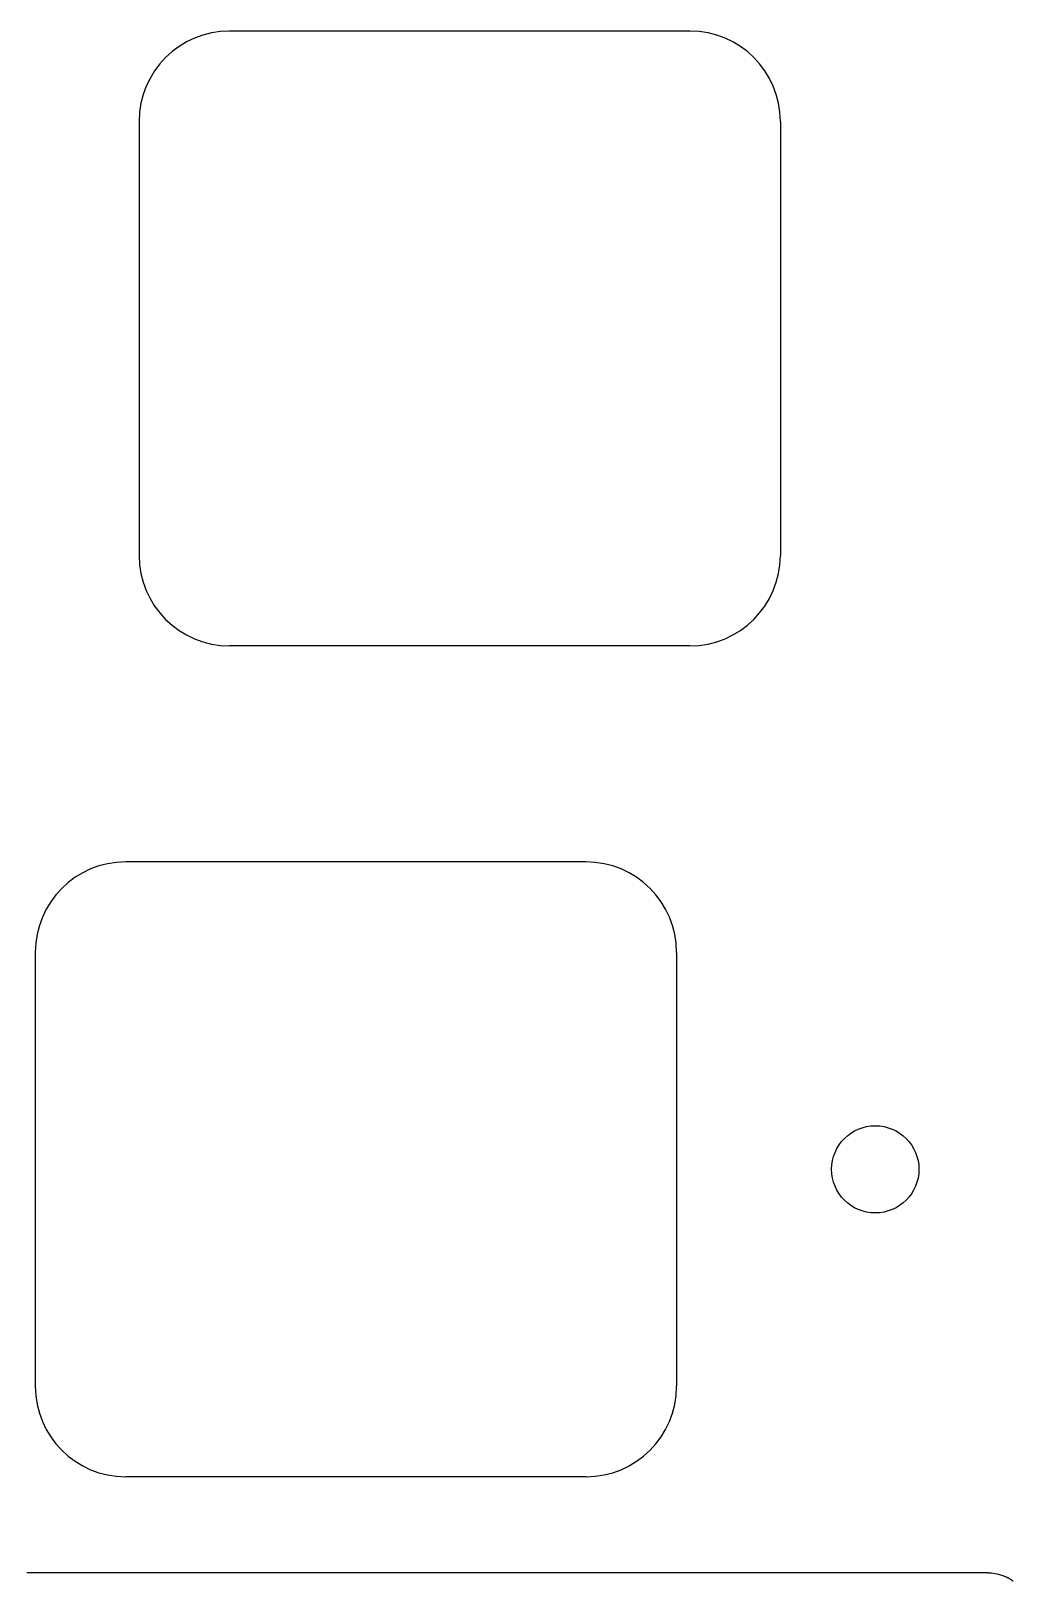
# Model space of a CAD drawing. Header units: millimetres. Extents: x -9 to 276, y -90 to 14.
# Drawn here: x 230.68 to 253.19, y -85.64 to -50.1 of the extents above; entities that cross this region are included whole.
import ezdxf

# ---------------------------------------------------------------- set-up
doc = ezdxf.new("R2010")
doc.units = ezdxf.units.MM
doc.layers.add('BLACK', color=7, linetype='CONTINUOUS')

msp = doc.modelspace()

# ---------------------------------------------------------------- linework, layer by layer
at = {"layer": 'BLACK', "linetype": 'Continuous'}
for p, q in [((245.78125, -50.1), (235.231249, -50.1)), ((233.15625, -52.175), (233.15625, -62.125001)), ((247.85625, -52.175), (247.85625, -62.125)), ((245.78125, -64.2), (235.23125, -64.2)), ((243.40145, -69.15205), (232.851449, -69.15205)), ((230.77645, -71.22705), (230.77645, -81.177051)), ((245.47645, -71.22705), (245.47645, -81.17705)), ((243.40145, -83.25205), (232.85145, -83.25205)), ((230.579575, -85.45), (234.05388, -85.45)), ((234.05388, -85.45), (237.528186, -85.45)), ((237.528186, -85.45), (241.002492, -85.45)), ((241.002492, -85.45), (242.739645, -85.45)), ((242.739645, -85.45), (244.476797, -85.45)), ((244.476797, -85.45), (246.21395, -85.45)), ((246.21395, -85.45), (247.082527, -85.45)), ((247.082527, -85.45), (247.951103, -85.45)), ((247.951103, -85.45), (248.385391, -85.45)), ((248.385391, -85.45), (248.819679, -85.45)), ((248.819679, -85.45), (249.036824, -85.45)), ((249.036824, -85.45), (249.253968, -85.45)), ((249.253968, -85.45), (249.36254, -85.45)), ((249.36254, -85.45), (249.543578, -85.45)), ((249.543578, -85.45), (249.887623, -85.45)), ((249.887623, -85.45), (250.503597, -85.45)), ((250.503597, -85.45), (251.023412, -85.45)), ((251.023412, -85.45), (251.774568, -85.45)), ((251.774568, -85.45), (252.005909, -85.45)), ((252.005909, -85.45), (252.048719, -85.45)), ((252.048719, -85.45), (252.08552, -85.45)), ((252.08552, -85.45), (252.104444, -85.449999)), ((252.104444, -85.449999), (252.286783, -85.45)), ((252.286783, -85.45), (252.338083, -85.450008)), ((252.338083, -85.450008), (252.422089, -85.450019)), ((252.422089, -85.450019), (252.502304, -85.45)), ((252.502304, -85.45), (252.505008, -85.449999)), ((252.505008, -85.449999), (252.530047, -85.449994)), ((252.530047, -85.449994), (252.542484, -85.450009)), ((252.542484, -85.450009), (252.554857, -85.450045)), ((252.554857, -85.450045), (252.567159, -85.45011)), ((252.567159, -85.45011), (252.579381, -85.450209)), ((252.579381, -85.450209), (252.591516, -85.450351)), ((252.591516, -85.450351), (252.603558, -85.450541)), ((252.603558, -85.450541), (252.615499, -85.450788)), ((252.615499, -85.450788), (252.627331, -85.451098)), ((252.627331, -85.451098), (252.639047, -85.451477)), ((252.639047, -85.451477), (252.644859, -85.451696)), ((252.644859, -85.451696), (252.65064, -85.451934)), ((252.65064, -85.451934), (252.656388, -85.452194)), ((252.656388, -85.452194), (252.662102, -85.452475)), ((252.662102, -85.452475), (252.667782, -85.452779)), ((252.667782, -85.452779), (252.673427, -85.453107)), ((252.673427, -85.453107), (252.679035, -85.45346)), ((252.679035, -85.45346), (252.684606, -85.453838)), ((252.684606, -85.453838), (252.690139, -85.454242)), ((252.690139, -85.454242), (252.695633, -85.454673)), ((252.695633, -85.454673), (252.860257, -85.483658)), ((252.860257, -85.483658), (253.02045, -85.541279)), ((253.02045, -85.541279), (253.028421, -85.544967)), ((253.028421, -85.544967), (253.036365, -85.548731)), ((253.036365, -85.548731), (253.044282, -85.55257)), ((253.044282, -85.55257), (253.052169, -85.556485)), ((253.052169, -85.556485), (253.060028, -85.560474)), ((253.060028, -85.560474), (253.067855, -85.564537)), ((253.067855, -85.564537), (253.075652, -85.568674)), ((253.075652, -85.568674), (253.083415, -85.572884)), ((253.083415, -85.572884), (253.091145, -85.577167)), ((253.091145, -85.577167), (253.098841, -85.581522)), ((253.098841, -85.581522), (253.102675, -85.583727)), ((253.102675, -85.583727), (253.106501, -85.585949)), ((253.106501, -85.585949), (253.110317, -85.58819)), ((253.110317, -85.58819), (253.114124, -85.590448)), ((253.114124, -85.590448), (253.117922, -85.592724)), ((253.117922, -85.592724), (253.12171, -85.595017)), ((253.12171, -85.595017), (253.125489, -85.597329)), ((253.125489, -85.597329), (253.129258, -85.599657)), ((253.129258, -85.599657), (253.133017, -85.602003)), ((253.133017, -85.602003), (253.136766, -85.604367)), ((253.136766, -85.604367), (253.140505, -85.606747)), ((253.140505, -85.606747), (253.144234, -85.609145)), ((253.144234, -85.609145), (253.147953, -85.61156)), ((253.147953, -85.61156), (253.151661, -85.613993)), ((253.151661, -85.613993), (253.155359, -85.616442)), ((253.155359, -85.616442), (253.159046, -85.618908)), ((253.159046, -85.618908), (253.162722, -85.621391)), ((253.162722, -85.621391), (253.166388, -85.623891)), ((253.166388, -85.623891), (253.170042, -85.626407)), ((253.170042, -85.626407), (253.173686, -85.628941)), ((253.173686, -85.628941), (253.177318, -85.63149)), ((253.177318, -85.63149), (253.180939, -85.634057)), ((253.180939, -85.634057), (253.184548, -85.636639)), ((253.184548, -85.636639), (253.188146, -85.639239)), ((253.188146, -85.639239), (253.191732, -85.641854))]:
    msp.add_line(p, q, dxfattribs=at)
at = {"layer": 'BLACK'}
msp.add_circle((250.0327, -76.20205), 1, dxfattribs=at)
for centre, radius, start, end in [((235.231254, -52.175004), 2.075004, 90.0001381, 179.9998896), ((245.78125, -52.175), 2.075, 0, 90), ((235.231252, -62.124998), 2.075002, 180.0000828, 269.9999448), ((245.78125, -62.125), 2.075, 270, 0), ((232.851454, -71.227054), 2.075004, 90.0001381, 179.9998896), ((243.40145, -71.22705), 2.075, 0, 90), ((232.851452, -81.177048), 2.075002, 180.0000828, 269.9999448), ((243.40145, -81.17705), 2.075, 270, 0)]:
    msp.add_arc(centre, radius, start, end, dxfattribs=at)

doc.saveas('drawing.dxf')
